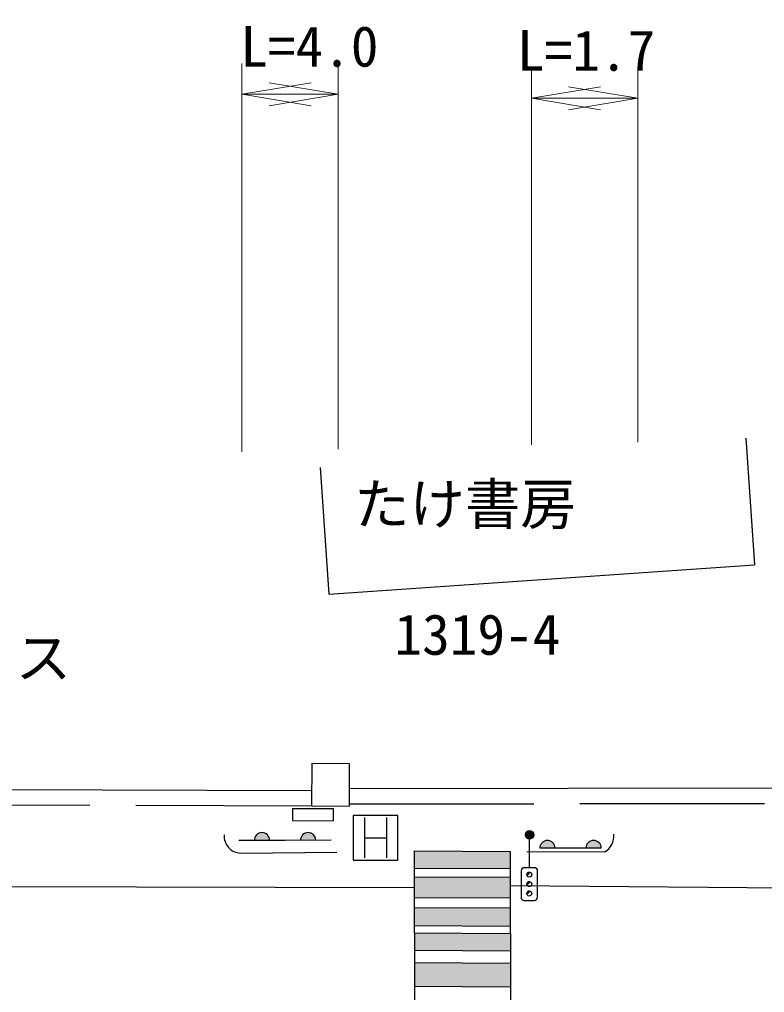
# Model space of a CAD drawing. Units: millimetres, scale not verified. Extents: x -55602354 to 84056675, y -218924267 to 380000.
# Drawn here: x 218066 to 242270, y 276770 to 308374 of the extents above; entities that cross this region are included whole.
import ezdxf
from ezdxf.enums import TextEntityAlignment as Align

# ---------------------------------------------------------------- set-up
doc = ezdxf.new("R2010")
doc.units = ezdxf.units.MM
doc.header["$LTSCALE"] = 1000
doc.linetypes.add('DASHED', pattern=[7.5, 6, -1.5])
for name, color, linetype, lineweight in [('M-BGD', 7, 'Continuous', 25), ('M-BGD-EXST', 7, 'Continuous', 25), ('M-STR-HTXT', 7, 'Continuous', 13), ('M-STR-STRC', 7, 'Continuous', 25)]:
    doc.layers.add(name, color=color, linetype=linetype, lineweight=lineweight)
doc.layers.add('M-BMK-HTXT', color=7, linetype='Continuous')
doc.styles.add('ＭＳ ゴシック', font='')
doc.styles.get('ＭＳ ゴシック').set_extended_font_data('MS Gothic')

# ---------------------------------------------------------------- blocks, each defined once
blk = doc.blocks.new('open_arrow')
at = {"color": 0, "linetype": 'Continuous', "lineweight": -2}
blk.add_lwpolyline([(7.5, 1.25), (0, 0), (7.5, -1.25)], dxfattribs=at)

msp = doc.modelspace()

# ---------------------------------------------------------------- hatches: boundary and pattern name
at = {"layer": 'M-BGD'}
for points in [[(225693, 281712), (226193, 281713), (226193, 281717), (226193, 281721), (226193, 281726), (226193, 281730), (226192, 281735), (226192, 281739), (226192, 281743), (226191, 281748), (226190, 281752), (226190, 281756), (226189, 281760), (226188, 281765), (226187, 281769), (226186, 281773), (226185, 281777), (226184, 281782), (226182, 281786), (226181, 281790), (226180, 281794), (226178, 281798), (226177, 281802), (226175, 281806), (226173, 281810), (226172, 281814), (226170, 281818), (226168, 281822), (226166, 281826), (226164, 281830), (226162, 281834), (226160, 281838), (226158, 281841), (226155, 281845), (226153, 281849), (226151, 281852), (226148, 281856), (226146, 281860), (226143, 281863), (226140, 281867), (226138, 281870), (226135, 281873), (226132, 281877), (226129, 281880), (226126, 281883), (226123, 281886), (226120, 281889), (226117, 281893), (226114, 281896), (226111, 281898), (226107, 281901), (226104, 281904), (226101, 281907), (226097, 281910), (226094, 281912), (226090, 281915), (226087, 281917), (226083, 281920), (226079, 281922), (226076, 281925), (226072, 281927), (226068, 281929), (226064, 281931), (226061, 281933), (226057, 281935), (226053, 281937), (226049, 281939), (226045, 281941), (226041, 281943), (226037, 281944), (226033, 281946), (226029, 281948), (226025, 281949), (226020, 281950), (226016, 281952), (226012, 281953), (226008, 281954), (226004, 281955), (225999, 281956), (225995, 281957), (225991, 281958), (225987, 281959), (225982, 281959), (225978, 281960), (225974, 281961), (225969, 281961), (225965, 281962), (225961, 281962), (225956, 281962), (225952, 281962), (225948, 281962), (225943, 281963), (225939, 281962), (225935, 281962), (225930, 281962), (225926, 281962), (225921, 281962), (225917, 281961), (225913, 281961), (225908, 281960), (225904, 281959), (225900, 281959), (225896, 281958), (225891, 281957), (225887, 281956), (225883, 281955), (225879, 281954), (225874, 281953), (225870, 281952), (225866, 281950), (225862, 281949), (225858, 281947), (225854, 281946), (225850, 281944), (225846, 281943), (225842, 281941), (225838, 281939), (225834, 281937), (225830, 281935), (225826, 281933), (225822, 281931), (225818, 281929), (225815, 281927), (225811, 281924), (225807, 281922), (225803, 281920), (225800, 281917), (225796, 281915), (225793, 281912), (225789, 281909), (225786, 281907), (225783, 281904), (225779, 281901), (225776, 281898), (225773, 281895), (225770, 281892), (225767, 281889), (225763, 281886), (225760, 281883), (225758, 281880), (225755, 281876), (225752, 281873), (225749, 281870), (225746, 281866), (225744, 281863), (225741, 281859), (225739, 281856), (225736, 281852), (225734, 281848), (225731, 281845), (225729, 281841), (225727, 281837), (225725, 281834), (225723, 281830), (225721, 281826), (225719, 281822), (225717, 281818), (225715, 281814), (225713, 281810), (225712, 281806), (225710, 281802), (225708, 281798), (225707, 281794), (225706, 281790), (225704, 281785), (225703, 281781), (225702, 281777), (225701, 281773), (225700, 281769), (225699, 281764), (225698, 281760), (225697, 281756), (225696, 281751), (225696, 281747), (225695, 281743), (225695, 281738), (225694, 281734), (225694, 281730), (225694, 281725), (225694, 281721), (225693, 281717)], [(227193, 281714), (227693, 281714), (227693, 281718), (227693, 281723), (227693, 281727), (227693, 281732), (227692, 281736), (227692, 281740), (227692, 281745), (227691, 281749), (227690, 281753), (227690, 281757), (227689, 281762), (227688, 281766), (227687, 281770), (227686, 281775), (227685, 281779), (227684, 281783), (227682, 281787), (227681, 281791), (227680, 281795), (227678, 281800), (227677, 281804), (227675, 281808), (227673, 281812), (227672, 281816), (227670, 281820), (227668, 281824), (227666, 281828), (227664, 281831), (227662, 281835), (227660, 281839), (227658, 281843), (227655, 281847), (227653, 281850), (227651, 281854), (227648, 281857), (227646, 281861), (227643, 281864), (227640, 281868), (227638, 281871), (227635, 281875), (227632, 281878), (227629, 281881), (227626, 281885), (227623, 281888), (227620, 281891), (227617, 281894), (227614, 281897), (227611, 281900), (227607, 281903), (227604, 281905), (227601, 281908), (227597, 281911), (227594, 281914), (227590, 281916), (227587, 281919), (227583, 281921), (227579, 281924), (227576, 281926), (227572, 281928), (227568, 281930), (227564, 281933), (227561, 281935), (227557, 281937), (227553, 281939), (227549, 281941), (227545, 281942), (227541, 281944), (227537, 281946), (227533, 281947), (227529, 281949), (227525, 281950), (227520, 281952), (227516, 281953), (227512, 281954), (227508, 281955), (227504, 281956), (227499, 281957), (227495, 281958), (227491, 281959), (227487, 281960), (227482, 281961), (227478, 281961), (227474, 281962), (227469, 281962), (227465, 281963), (227461, 281963), (227456, 281964), (227452, 281964), (227448, 281964), (227443, 281964), (227439, 281964), (227435, 281964), (227430, 281963), (227426, 281963), (227421, 281963), (227417, 281962), (227413, 281962), (227408, 281961), (227404, 281961), (227400, 281960), (227396, 281959), (227391, 281958), (227387, 281957), (227383, 281956), (227379, 281955), (227374, 281954), (227370, 281953), (227366, 281952), (227362, 281950), (227358, 281949), (227354, 281947), (227350, 281946), (227346, 281944), (227342, 281942), (227338, 281940), (227334, 281938), (227330, 281936), (227326, 281934), (227322, 281932), (227318, 281930), (227315, 281928), (227311, 281926), (227307, 281923), (227303, 281921), (227300, 281919), (227296, 281916), (227293, 281913), (227289, 281911), (227286, 281908), (227283, 281905), (227279, 281902), (227276, 281899), (227273, 281897), (227270, 281894), (227267, 281890), (227263, 281887), (227260, 281884), (227258, 281881), (227255, 281878), (227252, 281874), (227249, 281871), (227246, 281868), (227244, 281864), (227241, 281861), (227239, 281857), (227236, 281853), (227234, 281850), (227231, 281846), (227229, 281842), (227227, 281839), (227225, 281835), (227223, 281831), (227221, 281827), (227219, 281823), (227217, 281819), (227215, 281815), (227213, 281811), (227212, 281807), (227210, 281803), (227208, 281799), (227207, 281795), (227206, 281791), (227204, 281787), (227203, 281783), (227202, 281778), (227201, 281774), (227200, 281770), (227199, 281766), (227198, 281761), (227197, 281757), (227196, 281753), (227196, 281748), (227195, 281744), (227195, 281740), (227194, 281735), (227194, 281731), (227194, 281727), (227194, 281722), (227193, 281718)], [(234968, 281460), (235468, 281460), (235468, 281464), (235468, 281469), (235468, 281473), (235468, 281478), (235467, 281482), (235467, 281486), (235467, 281491), (235466, 281495), (235465, 281499), (235465, 281503), (235464, 281508), (235463, 281512), (235462, 281516), (235461, 281521), (235460, 281525), (235459, 281529), (235457, 281533), (235456, 281537), (235455, 281541), (235453, 281546), (235452, 281550), (235450, 281554), (235448, 281558), (235447, 281562), (235445, 281566), (235443, 281570), (235441, 281574), (235439, 281577), (235437, 281581), (235435, 281585), (235433, 281589), (235430, 281593), (235428, 281596), (235426, 281600), (235423, 281603), (235421, 281607), (235418, 281610), (235415, 281614), (235413, 281617), (235410, 281621), (235407, 281624), (235404, 281627), (235401, 281631), (235398, 281634), (235395, 281637), (235392, 281640), (235389, 281643), (235386, 281646), (235382, 281649), (235379, 281652), (235376, 281654), (235372, 281657), (235369, 281660), (235365, 281662), (235362, 281665), (235358, 281667), (235354, 281670), (235351, 281672), (235347, 281674), (235343, 281676), (235339, 281679), (235336, 281681), (235332, 281683), (235328, 281685), (235324, 281687), (235320, 281688), (235316, 281690), (235312, 281692), (235308, 281693), (235304, 281695), (235300, 281696), (235295, 281698), (235291, 281699), (235287, 281700), (235283, 281701), (235279, 281702), (235274, 281704), (235270, 281704), (235266, 281705), (235262, 281706), (235257, 281707), (235253, 281707), (235249, 281708), (235244, 281709), (235240, 281709), (235236, 281709), (235231, 281710), (235227, 281710), (235223, 281710), (235218, 281710), (235214, 281710), (235209, 281710), (235205, 281710), (235201, 281709), (235196, 281709), (235192, 281708), (235188, 281708), (235183, 281707), (235179, 281707), (235175, 281706), (235171, 281705), (235166, 281704), (235162, 281703), (235158, 281702), (235154, 281701), (235149, 281700), (235145, 281699), (235141, 281698), (235137, 281696), (235133, 281695), (235129, 281693), (235125, 281692), (235121, 281690), (235117, 281688), (235113, 281686), (235109, 281684), (235105, 281683), (235101, 281680), (235097, 281678), (235093, 281676), (235089, 281674), (235086, 281672), (235082, 281669), (235078, 281667), (235075, 281665), (235071, 281662), (235068, 281659), (235064, 281657), (235061, 281654), (235058, 281651), (235054, 281648), (235051, 281645), (235048, 281643), (235045, 281640), (235041, 281636), (235038, 281633), (235035, 281630), (235032, 281627), (235030, 281624), (235027, 281620), (235024, 281617), (235021, 281614), (235019, 281610), (235016, 281607), (235014, 281603), (235011, 281599), (235009, 281596), (235006, 281592), (235004, 281588), (235002, 281585), (235000, 281581), (234998, 281577), (234996, 281573), (234994, 281569), (234992, 281565), (234990, 281561), (234988, 281557), (234987, 281553), (234985, 281549), (234983, 281545), (234982, 281541), (234981, 281537), (234979, 281533), (234978, 281529), (234977, 281524), (234976, 281520), (234975, 281516), (234974, 281512), (234973, 281507), (234972, 281503), (234971, 281499), (234971, 281494), (234970, 281490), (234970, 281486), (234969, 281481), (234969, 281477), (234969, 281473), (234969, 281468), (234968, 281464)], [(236468, 281461), (236968, 281461), (236968, 281466), (236968, 281470), (236968, 281474), (236968, 281479), (236967, 281483), (236967, 281488), (236967, 281492), (236966, 281496), (236965, 281501), (236965, 281505), (236964, 281509), (236963, 281513), (236962, 281518), (236961, 281522), (236960, 281526), (236959, 281530), (236957, 281534), (236956, 281539), (236955, 281543), (236953, 281547), (236952, 281551), (236950, 281555), (236948, 281559), (236947, 281563), (236945, 281567), (236943, 281571), (236941, 281575), (236939, 281579), (236937, 281583), (236935, 281586), (236933, 281590), (236930, 281594), (236928, 281598), (236926, 281601), (236923, 281605), (236921, 281608), (236918, 281612), (236915, 281615), (236913, 281619), (236910, 281622), (236907, 281625), (236904, 281629), (236901, 281632), (236898, 281635), (236895, 281638), (236892, 281641), (236889, 281644), (236886, 281647), (236882, 281650), (236879, 281653), (236876, 281656), (236872, 281658), (236869, 281661), (236865, 281664), (236862, 281666), (236858, 281669), (236854, 281671), (236851, 281673), (236847, 281676), (236843, 281678), (236839, 281680), (236836, 281682), (236832, 281684), (236828, 281686), (236824, 281688), (236820, 281690), (236816, 281691), (236812, 281693), (236808, 281695), (236804, 281696), (236800, 281698), (236795, 281699), (236791, 281700), (236787, 281702), (236783, 281703), (236779, 281704), (236774, 281705), (236770, 281706), (236766, 281707), (236762, 281707), (236757, 281708), (236753, 281709), (236749, 281709), (236744, 281710), (236740, 281710), (236736, 281711), (236731, 281711), (236727, 281711), (236723, 281711), (236718, 281711), (236714, 281711), (236709, 281711), (236705, 281711), (236701, 281711), (236696, 281710), (236692, 281710), (236688, 281709), (236683, 281709), (236679, 281708), (236675, 281707), (236671, 281707), (236666, 281706), (236662, 281705), (236658, 281704), (236654, 281703), (236649, 281701), (236645, 281700), (236641, 281699), (236637, 281697), (236633, 281696), (236629, 281695), (236625, 281693), (236621, 281691), (236617, 281689), (236613, 281688), (236609, 281686), (236605, 281684), (236601, 281682), (236597, 281680), (236593, 281678), (236589, 281675), (236586, 281673), (236582, 281671), (236578, 281668), (236575, 281666), (236571, 281663), (236568, 281661), (236564, 281658), (236561, 281655), (236558, 281653), (236554, 281650), (236551, 281647), (236548, 281644), (236545, 281641), (236541, 281638), (236538, 281635), (236535, 281632), (236532, 281628), (236530, 281625), (236527, 281622), (236524, 281618), (236521, 281615), (236519, 281611), (236516, 281608), (236514, 281604), (236511, 281601), (236509, 281597), (236506, 281593), (236504, 281590), (236502, 281586), (236500, 281582), (236498, 281578), (236496, 281574), (236494, 281571), (236492, 281567), (236490, 281563), (236488, 281559), (236487, 281555), (236485, 281551), (236483, 281546), (236482, 281542), (236481, 281538), (236479, 281534), (236478, 281530), (236477, 281526), (236476, 281521), (236475, 281517), (236474, 281513), (236473, 281509), (236472, 281504), (236471, 281500), (236471, 281496), (236470, 281491), (236470, 281487), (236469, 281483), (236469, 281478), (236469, 281474), (236469, 281470), (236468, 281465)]]:
    msp.add_hatch(color=256, dxfattribs=at).paths.add_polyline_path(points)
at = {"layer": 'M-BGD-EXST'}
for points in [[(234637, 281758, 1), (234638, 282025, 0.41421), (234504, 281892, 0.41421)], [(234632, 280678, 0.41421), (234551, 280599, 0.41421)], [(234630, 280372, 0.41421), (234550, 280292, 0.41421)], [(234629, 280065, 0.41421), (234548, 279986, 0.41421)]]:
    msp.add_hatch(color=256, dxfattribs=at).paths.add_polyline_path(points)
at = {"layer": 'M-STR-STRC'}
for points in [[(-55594916, -215317041, 1), (-55594610, -215317070, 1), (-55594305, -215317098, 1), (-55580797, -215307366, 0.41421), (-55580889, -215307431, 0.41421), (-55580745, -215307064, 0.41421), (-55580837, -215307129, 0.41421), (-55580692, -215306761, 0.41421), (-55580785, -215306827, 0.41421), (-55566345, -215305448, 1), (-55566384, -215305752, 1), (-55566423, -215306056, 1), (-55597548, -215332337, 0.41421), (-55597635, -215332409, 0.41421), (-55597517, -215332032, 0.41421), (-55597604, -215332103, 0.41421), (-55597486, -215331727, 0.41421), (-55597573, -215331798, 0.41421), (-55585677, -215342470, 0.41421), (-55585743, -215342562, 0.41421), (-55585726, -215342167, 0.41421), (-55585792, -215342259, 0.41421), (-55585774, -215341865, 0.41421), (-55585841, -215341956, 0.41421), (-55571762, -215344566, 1), (-55571732, -215344261, 1), (-55571703, -215343956, 1), (-55559075, -215335789, 1), (-55559380, -215335758, 1), (-55559685, -215335727, 1), (-55555688, -215322973, 1), (-55555727, -215323277, 1), (-55555767, -215323581, 1), (-55393271, -215354691, 1), (-55393233, -215354387, 1), (-55393196, -215354083, 1), (-55410449, -215351682, 1), (-55410411, -215351378, 1), (-55410374, -215351073, 1), (-55407336, -215338454, 1), (-55407557, -215338427, 1), (-55407777, -215338399, 1), (-55271677, -215370690, 1), (-55271982, -215370659, 1), (-55272287, -215370628, 1), (-55266346, -215358322, 1), (-55266377, -215358627, 1), (-55266407, -215358932, 1), (-55289179, -215367259, 1), (-55289140, -215366955, 1), (-55289100, -215366651, 1), (571140, 349427, -0.39598), (571140, 349427), (571140, 348155), (571851, 348154), (573112, 350484, 0.38568), (573112, 350484)], [(234009, 280798), (234007, 281355), (230885, 281369), (230887, 280812)], [(234011, 279841), (234010, 280242), (234010, 280518), (230887, 280532), (230888, 280185), (230889, 279856)], [(234014, 278931), (234012, 279518), (230890, 279533), (230892, 278946)], [(234016, 278128), (234015, 278691), (230892, 278705), (230894, 278143)], [(234019, 276959), (234017, 277726), (230895, 277741), (230897, 276973)]]:
    msp.add_hatch(color=256, dxfattribs=at).paths.add_polyline_path(points)

# ---------------------------------------------------------------- linework, layer by layer
at = {"layer": 'M-BGD'}
for p, q in [((241659, 294776), (241943, 290658)), ((227835, 293825), (228118, 289706)), ((228118, 289706), (241943, 290658)), ((227569, 282833), (227576, 284218)), ((227576, 284218), (228780, 284212)), ((228780, 284212), (228772, 282826)), ((191851, 283446), (227572, 283333)), ((228775, 283395), (249455, 283424)), ((226934, 282750), (226933, 282354)), ((226934, 282750), (228260, 282748)), ((227569, 282833), (228772, 282826)), ((228260, 282748), (228259, 282351)), ((226933, 282354), (228259, 282351)), ((226693, 281713), (225193, 281712)), ((228193, 281715), (226693, 281713)), ((225246, 281300), (228373, 281328)), ((234549, 281356), (237085, 281342)), ((235968, 281461), (234968, 281460)), ((236968, 281461), (235968, 281461))]:
    msp.add_line(p, q, dxfattribs=at)
at = {"layer": 'M-BGD', "linetype": 'DASHED'}
for p, q in [((191848, 282946), (227569, 282833)), ((228773, 282895), (249453, 282924))]:
    msp.add_line(p, q, dxfattribs=at)
at = {"layer": 'M-BGD'}
for centre, radius, start, end in [((225943, 281713), 250, 0.0508, 180.0508), ((227443, 281714), 250, 0.0508, 180.0508), ((236797, 281847), 581, 299.674, 6.2231), ((225260, 281843), 543, 175.1873, 268.5475), ((235218, 281460), 250, 0.0508, 180.0508), ((236718, 281461), 250, 0.0508, 180.0508)]:
    msp.add_arc(centre, radius, start, end, dxfattribs=at)
at = {"layer": 'M-BGD-EXST'}
for p, q in [((228910, 282524), (228910, 281073)), ((230361, 282524), (228910, 282524)), ((229273, 282451), (229273, 281146)), ((229998, 281146), (229998, 282451)), ((230361, 281073), (230361, 282524)), ((229273, 281799), (229998, 281799)), ((234632, 280825), (234637, 281758)), ((228910, 281073), (230361, 281073)), ((234365, 280720), (234361, 279867)), ((234792, 280824), (234472, 280826)), ((234894, 279864), (234898, 280717)), ((234467, 279759), (234787, 279758))]:
    msp.add_line(p, q, dxfattribs=at)
for points in [[(234637, 281758, 1), (234638, 282025, 0.41421), (234504, 281892, 0.41421)], [(234632, 280678, 0.41421), (234551, 280599, 0.41421)], [(234630, 280372, 0.41421), (234550, 280292, 0.41421)], [(234629, 280065, 0.41421), (234548, 279986, 0.41421)]]:
    msp.add_lwpolyline(points, format="xyb", close=True, dxfattribs=at)
for centre, radius in [((234638, 281892), 133), ((234631, 280598), 80), ((234630, 280292), 80), ((234628, 279985), 80)]:
    msp.add_circle(centre, radius, dxfattribs=at)
for centre, start, end in [((234472, 280719), 89.7122, 179.7122), ((234792, 280718), 359.7122, 89.7122), ((234468, 279866), 179.7122, 269.7122), ((234787, 279864), 269.7122, 359.7122)]:
    msp.add_arc(centre, 107, start, end, dxfattribs=at)
at = {"layer": 'M-STR-HTXT'}
for p, q in [((225287, 294335), (225287, 306945)), ((228423, 294415), (228423, 306945)), ((234695, 294561), (234695, 306813)), ((238152, 294642), (238152, 306813)), ((225287, 305945), (228423, 305945)), ((234695, 305813), (238152, 305813))]:
    msp.add_line(p, q, dxfattribs=at)
at = {"layer": 'M-STR-STRC'}
for p, q in [((230885, 281369), (230919, 268780)), ((230885, 281369), (234007, 281355)), ((234007, 281355), (234041, 268765)), ((230887, 280812), (234009, 280798)), ((230887, 280532), (234010, 280518)), ((213403, 280220), (230888, 280185)), ((234010, 280242), (254473, 280071)), ((230889, 279856), (234011, 279841)), ((230890, 279533), (234012, 279518)), ((230892, 278946), (234014, 278931)), ((230892, 278705), (234015, 278691)), ((230894, 278143), (234016, 278128)), ((230895, 277741), (234017, 277726)), ((230897, 276973), (234019, 276959))]:
    msp.add_line(p, q, dxfattribs=at)

# ---------------------------------------------------------------- block references
at = {"layer": 'M-STR-HTXT', "xscale": 300, "yscale": 300}
for p in [(225287, 305945), (234695, 305813)]:
    msp.add_blockref('open_arrow', p, dxfattribs=at)
at = {"layer": 'M-STR-HTXT', "xscale": 300, "yscale": 300, "rotation": 180}
for p in [(228423, 305945), (238152, 305813)]:
    msp.add_blockref('open_arrow', p, dxfattribs=at)

# ---------------------------------------------------------------- texts
at = {"layer": 'M-BMK-HTXT', "style": 'ＭＳ ゴシック'}
for s, p in [('たけ書房', (228938, 291579)), ('1319-4', (230249, 287344)), ('トモエモータース', (205340, 286587))]:
    msp.add_text(s, height=1320, dxfattribs=at).set_placement(p, align=Align.BOTTOM_LEFT)
at = {"layer": 'M-STR-HTXT', "style": 'ＭＳ ゴシック'}
for s, p in [('L=4.0', (227484, 306445)), ('L=1.7', (236474, 306313))]:
    msp.add_text(s, height=1320, dxfattribs=at).set_placement(p, align=Align.BOTTOM_CENTER)

doc.saveas('drawing.dxf')
